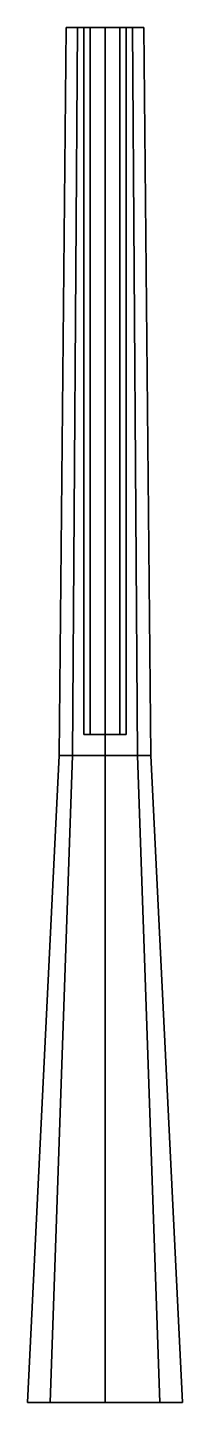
# Model space of a CAD drawing. Extents: x -0.22 to 0.22, y 0 to 3.89.
import ezdxf

# ---------------------------------------------------------------- set-up
doc = ezdxf.new("R2010")
doc.units = 0
doc.layers.add('GUN', color=1, linetype='CONTINUOUS')

msp = doc.modelspace()

# ---------------------------------------------------------------- linework, layer by layer
at = {"layer": 'GUN'}
for points in [[(-0.11, 3.89), (-0.0778, 3.89, -0.0778), (-0.0919, 1.83, -0.0919), (-0.13, 1.83)], [(-0.0778, 3.89, 0.0778), (-0.11, 3.89), (-0.13, 1.83), (-0.0919, 1.83, 0.0919)], [(-0.06, 3.89), (-0.0424, 3.89, -0.0424), (-0.0778, 3.89, -0.0778), (-0.11, 3.89)], [(-0.0424, 3.89, 0.0424), (-0.06, 3.89), (-0.11, 3.89), (-0.0778, 3.89, 0.0778)], [(-0.0778, 3.89, -0.0778), (0, 3.89, -0.11), (0, 1.83, -0.13), (-0.0919, 1.83, -0.0919)], [(0, 3.89, 0.11), (-0.0778, 3.89, 0.0778), (-0.0919, 1.83, 0.0919), (0, 1.83, 0.13)], [(-0.0424, 3.89, -0.0424), (0, 3.89, -0.06), (0, 3.89, -0.11), (-0.0778, 3.89, -0.0778)], [(0, 3.89, 0.06), (-0.0424, 3.89, 0.0424), (-0.0778, 3.89, 0.0778), (0, 3.89, 0.11)], [(-0.0424, 1.89, 0.0424), (-0.06, 1.89), (-0.06, 3.89), (-0.0424, 3.89, 0.0424)], [(-0.06, 1.89), (-0.0424, 1.89, -0.0424), (-0.0424, 3.89, -0.0424), (-0.06, 3.89)], [(0, 1.89, 0.06), (-0.0424, 1.89, 0.0424), (-0.0424, 3.89, 0.0424), (0, 3.89, 0.06)], [(-0.0424, 1.89, -0.0424), (0, 1.89, -0.06), (0, 3.89, -0.06), (-0.0424, 3.89, -0.0424)], [(0, 3.89, -0.11), (0.0778, 3.89, -0.0778), (0.0919, 1.83, -0.0919), (0, 1.83, -0.13)], [(0.0778, 3.89, 0.0778), (0, 3.89, 0.11), (0, 1.83, 0.13), (0.0919, 1.83, 0.0919)], [(0.0424, 1.89, 0.0424), (0, 1.89, 0.06), (0, 3.89, 0.06), (0.0424, 3.89, 0.0424)], [(0, 1.89, -0.06), (0.0424, 1.89, -0.0424), (0.0424, 3.89, -0.0424), (0, 3.89, -0.06)], [(0.0424, 3.89, 0.0424), (0, 3.89, 0.06), (0, 3.89, 0.11), (0.0778, 3.89, 0.0778)], [(0, 3.89, -0.06), (0.0424, 3.89, -0.0424), (0.0778, 3.89, -0.0778), (0, 3.89, -0.11)], [(0.06, 1.89), (0.0424, 1.89, 0.0424), (0.0424, 3.89, 0.0424), (0.06, 3.89)], [(0.0424, 1.89, -0.0424), (0.06, 1.89), (0.06, 3.89), (0.0424, 3.89, -0.0424)], [(0.06, 3.89), (0.0424, 3.89, 0.0424), (0.0778, 3.89, 0.0778), (0.11, 3.89)], [(0.0424, 3.89, -0.0424), (0.06, 3.89), (0.11, 3.89), (0.0778, 3.89, -0.0778)], [(0.0778, 3.89, -0.0778), (0.11, 3.89), (0.13, 1.83), (0.0919, 1.83, -0.0919)], [(0.11, 3.89), (0.0778, 3.89, 0.0778), (0.0919, 1.83, 0.0919), (0.13, 1.83)], [(-0.13, 1.83), (-0.0919, 1.83, -0.0919), (-0.1556, 0, -0.1556), (-0.22, 0)], [(-0.0919, 1.83, 0.0919), (-0.13, 1.83), (-0.22, 0), (-0.1556, 0, 0.1556)], [(-0.0919, 1.83, -0.0919), (0, 1.83, -0.13), (0, 0, -0.22), (-0.1556, 0, -0.1556)], [(0, 1.83, 0.13), (-0.0919, 1.83, 0.0919), (-0.1556, 0, 0.1556), (0, 0, 0.22)], [(0, 1.83, -0.13), (0.0919, 1.83, -0.0919), (0.1556, 0, -0.1556), (0, 0, -0.22)], [(0.0919, 1.83, 0.0919), (0, 1.83, 0.13), (0, 0, 0.22), (0.1556, 0, 0.1556)], [(0.0919, 1.83, -0.0919), (0.13, 1.83), (0.22, 0), (0.1556, 0, -0.1556)], [(0.13, 1.83), (0.0919, 1.83, 0.0919), (0.1556, 0, 0.1556), (0.22, 0)]]:
    msp.add_3dface(points, dxfattribs=at)

doc.saveas('drawing.dxf')
